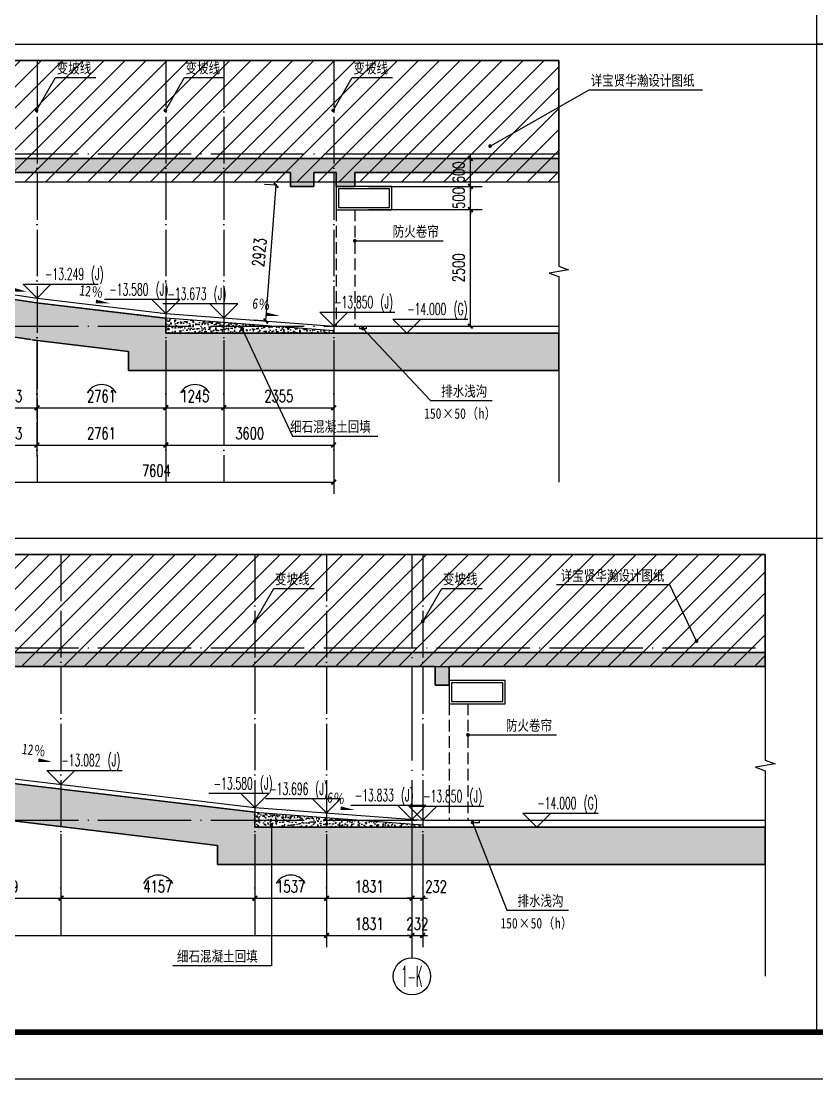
# Model space of a CAD drawing. Header units: millimetres. Extents: x 434053 to 1059003, y -2417481 to 936527.
# Drawn here: x 564586 to 581645, y -2067164 to -2044469 of the extents above; entities that cross this region are included whole.
import ezdxf
from ezdxf.enums import TextEntityAlignment as Align

# ---------------------------------------------------------------- set-up
doc = ezdxf.new("R2010")
doc.units = ezdxf.units.MM
doc.header["$LTSCALE"] = 1000
doc.header["$MEASUREMENT"] = 0
doc.linetypes.add('DASH', pattern=[0.35, 0.25, -0.1])
doc.linetypes.add('DOTE', pattern=[2.42, 2, -0.2, 0.02, -0.2])
doc.layers.get('Defpoints').update_dxf_attribs({"color": 6})
for name, color, linetype in [('A-ANNO-DIMS', 3, 'Continuous'), ('A-ANNO-ELEV', 3, 'Continuous'), ('A-ANNO-LEAD', 3, 'Continuous'), ('A-ANNO-SYMB', 3, 'Continuous'), ('A-ANNO-TTLB', 7, 'Continuous'), ('A-WALL-PATT', 8, 'Continuous'), ('AXIS', 3, 'Continuous'), ('AXIS_TEXT', 7, 'Continuous'), ('DOTE', 16, 'DOTE'), ('PUB_HATCH', 8, 'Continuous'), ('PUB_TEXT', 7, 'Continuous'), ('STAIR', 2, 'Continuous'), ('U_DOTE', 252, 'DOTE'), ('WINDOW', 4, 'Continuous')]:
    doc.layers.add(name, color=color, linetype=linetype)
doc.layers.add('A-ANNO-TEXT', color=7, linetype='Continuous', lineweight=25)
doc.layers.add('A-WALL', color=5, linetype='Continuous', lineweight=35)
doc.styles.add('_TCH_AXIS', font='COMPLEX', dxfattribs={"bigfont": 'GBCBIG'})
doc.styles.add('_TCH_DIM', font='SIMPLEX.shx', dxfattribs={"width": 0.8, "height": 3, "bigfont": 'GBCBIG.shx'})
doc.styles.add('_TCH_DIM_T3', font='SIMPLEX', dxfattribs={"width": 0.705882, "bigfont": 'GBCBIG'})
doc.styles.add('COMPLEX', font='COMPLEX')
doc.styles.add('宋体', font='', dxfattribs={"width": 0.8})
doc.styles.get('宋体').set_extended_font_data('SimSun')
doc.dimstyles.new('_TCH_ARCH&&100', dxfattribs={"dimtxt": 255, "dimasz": 100, "dimexe": 250, "dimexo": 300, "dimgap": 122.5, "dimtad": 1, "dimdec": 0, "dimzin": 0, "dimdsep": 46, "dimtxsty": '_TCH_DIM_T3', "dimblk": 'ARCHTICK', "dimcen": 0.09, "dimclrt": 7, "dimazin": 2, "dimtfac": 1, "dimtdec": 0, "dimtix": 1, "dimtmove": 2, "dimatfit": 3, "dimfxl": 1, "dimtolj": 1, "dimtzin": 0, "dimarcsym": 0})
pattern_1 = [(45, (-1713816.56, -1484594.14), (-224.506403, 224.506403), [])]

# ---------------------------------------------------------------- blocks, each defined once
blk = doc.blocks.new('sgsh')
at = {"layer": 'A-ANNO-TTLB'}
blk.add_lwpolyline([(0, 42050), (0, -10500), (29700, -10500), (29700, 42050)], close=True, dxfattribs=at)
at = {"layer": 'A-ANNO-TTLB', "const_width": 60}
blk.add_lwpolyline([(500, 40800), (500, -10000), (29200, -10000), (29200, 40800)], close=True, dxfattribs=at)
blk = doc.blocks.new('_ArchTick')
at = {"color": 0, "linetype": 'ByBlock', "const_width": 0.4}
blk.add_lwpolyline([(-0.5, -0.5), (0.5, 0.5)], dxfattribs=at)
blk = doc.blocks.new('*D1628')
at = {"layer": 'A-ANNO-DIMS', "color": 0, "lineweight": -2, "transparency": 16777216}
for p, q in [((570064, -2047992), (569801, -2047972)), ((569832, -2050905), (570051, -2047991)), ((569846, -2050906), (569583, -2050887))]:
    blk.add_line(p, q, dxfattribs=at)
at = {"layer": 'Defpoints', "color": 0, "transparency": 16777216}
for p in [(570051, -2047991), (570363, -2048014), (570145, -2050929)]:
    blk.add_point(p, dxfattribs=at)
at = {"layer": 'A-ANNO-DIMS', "color": 0, "lineweight": -2, "transparency": 16777216, "xscale": 100, "yscale": 100, "zscale": 100}
for p, rotation in [((570051, -2047991), 85.71084667118087), ((569832, -2050905), 265.7108466711808)]:
    blk.add_blockref('_ArchTick', p, dxfattribs=dict(at, rotation=rotation))
at = {"layer": 'A-ANNO-DIMS', "color": 7, "transparency": 16777216, "insert": (569692, -2049429), "char_height": 255, "attachment_point": 5, "rotation": 85.7108, "style": '_TCH_DIM_T3'}
blk.add_mtext('\\A1;2923', dxfattribs=at)
blk = doc.blocks.new('*D1631')
at = {"layer": 'A-ANNO-DIMS', "color": 0, "lineweight": -2, "transparency": 16777216}
for p, q in [((572036, -2048514), (574467, -2048514)), ((574217, -2051014), (574217, -2048514)), ((572036, -2051014), (574467, -2051014))]:
    blk.add_line(p, q, dxfattribs=at)
at = {"layer": 'Defpoints', "color": 0, "transparency": 16777216}
for p in [(571736, -2048514), (574217, -2048514), (571736, -2051014)]:
    blk.add_point(p, dxfattribs=at)
at = {"layer": 'A-ANNO-DIMS', "color": 0, "lineweight": -2, "transparency": 16777216, "xscale": 100, "yscale": 100, "zscale": 100}
for p, rotation in [((574217, -2048514), 90), ((574217, -2051014), 270)]:
    blk.add_blockref('_ArchTick', p, dxfattribs=dict(at, rotation=rotation))
at = {"layer": 'A-ANNO-DIMS', "color": 7, "transparency": 16777216, "insert": (573967, -2049764), "char_height": 255, "attachment_point": 5, "rotation": 90, "style": '_TCH_DIM_T3'}
blk.add_mtext('\\A1;2500', dxfattribs=at)
blk = doc.blocks.new('*D1632')
at = {"layer": 'A-ANNO-DIMS', "color": 0, "lineweight": -2, "transparency": 16777216}
for p, q in [((574217, -2048014), (574217, -2047914)), ((572036, -2048014), (574467, -2048014)), ((574217, -2048514), (574217, -2048014)), ((572036, -2048514), (574467, -2048514)), ((574217, -2048514), (574217, -2048614))]:
    blk.add_line(p, q, dxfattribs=at)
at = {"layer": 'Defpoints', "color": 0, "transparency": 16777216}
for p in [(571736, -2048014), (574217, -2048014), (571736, -2048514)]:
    blk.add_point(p, dxfattribs=at)
at = {"layer": 'A-ANNO-DIMS', "color": 0, "lineweight": -2, "transparency": 16777216, "xscale": 100, "yscale": 100, "zscale": 100}
for p, rotation in [((574217, -2048014), 270), ((574217, -2048514), 90)]:
    blk.add_blockref('_ArchTick', p, dxfattribs=dict(at, rotation=rotation))
at = {"layer": 'A-ANNO-DIMS', "color": 7, "transparency": 16777216, "insert": (573967, -2048264), "char_height": 255, "attachment_point": 5, "rotation": 90, "style": '_TCH_DIM_T3'}
blk.add_mtext('\\A1;500', dxfattribs=at)
blk = doc.blocks.new('*D1633')
at = {"layer": 'A-ANNO-DIMS', "color": 0, "lineweight": -2, "transparency": 16777216}
for p, q in [((574217, -2047414), (574217, -2047314)), ((572036, -2047414), (574467, -2047414)), ((574217, -2048014), (574217, -2047414)), ((572036, -2048014), (574467, -2048014)), ((574217, -2048014), (574217, -2048114))]:
    blk.add_line(p, q, dxfattribs=at)
at = {"layer": 'Defpoints', "color": 0, "transparency": 16777216}
for p in [(571736, -2047414), (574217, -2047414), (571736, -2048014)]:
    blk.add_point(p, dxfattribs=at)
at = {"layer": 'A-ANNO-DIMS', "color": 0, "lineweight": -2, "transparency": 16777216, "xscale": 100, "yscale": 100, "zscale": 100}
for p, rotation in [((574217, -2047414), 270), ((574217, -2048014), 90)]:
    blk.add_blockref('_ArchTick', p, dxfattribs=dict(at, rotation=rotation))
at = {"layer": 'A-ANNO-DIMS', "color": 7, "transparency": 16777216, "insert": (573967, -2047714), "char_height": 255, "attachment_point": 5, "rotation": 90, "style": '_TCH_DIM_T3'}
blk.add_mtext('\\A1;600', dxfattribs=at)
blk = doc.blocks.new('*D1638')
at = {"layer": 'A-ANNO-DIMS', "color": 0, "lineweight": -2, "transparency": 16777216}
for p, q in [((554051, -2063392), (554051, -2064339)), ((571133, -2063392), (571133, -2064339)), ((554051, -2064089), (571133, -2064089))]:
    blk.add_line(p, q, dxfattribs=at)
at = {"layer": 'Defpoints', "color": 0, "transparency": 16777216}
for p in [(554051, -2063092), (571133, -2063092), (571133, -2064089)]:
    blk.add_point(p, dxfattribs=at)
at = {"layer": 'A-ANNO-DIMS', "color": 0, "lineweight": -2, "transparency": 16777216, "xscale": 100, "yscale": 100, "zscale": 100, "rotation": 180}
blk.add_blockref('_ArchTick', (554051, -2064089), dxfattribs=at)
at = {"layer": 'A-ANNO-DIMS', "color": 0, "lineweight": -2, "transparency": 16777216, "xscale": 100, "yscale": 100, "zscale": 100}
blk.add_blockref('_ArchTick', (571133, -2064089), dxfattribs=at)
at = {"layer": 'A-ANNO-DIMS', "color": 7, "transparency": 16777216, "insert": (562592, -2063839), "char_height": 255, "attachment_point": 5, "style": '_TCH_DIM_T3'}
blk.add_mtext('\\A1;17082', dxfattribs=at)
blk = doc.blocks.new('*D1639')
at = {"layer": 'A-ANNO-DIMS', "color": 0, "lineweight": -2, "transparency": 16777216}
for p, q in [((571133, -2063392), (571133, -2064339)), ((572964, -2063392), (572964, -2064339)), ((571133, -2064089), (572964, -2064089))]:
    blk.add_line(p, q, dxfattribs=at)
at = {"layer": 'Defpoints', "color": 0, "transparency": 16777216}
for p in [(571133, -2063092), (572964, -2063092), (572964, -2064089)]:
    blk.add_point(p, dxfattribs=at)
at = {"layer": 'A-ANNO-DIMS', "color": 0, "lineweight": -2, "transparency": 16777216, "xscale": 100, "yscale": 100, "zscale": 100, "rotation": 180}
blk.add_blockref('_ArchTick', (571133, -2064089), dxfattribs=at)
at = {"layer": 'A-ANNO-DIMS', "color": 0, "lineweight": -2, "transparency": 16777216, "xscale": 100, "yscale": 100, "zscale": 100}
blk.add_blockref('_ArchTick', (572964, -2064089), dxfattribs=at)
at = {"layer": 'A-ANNO-DIMS', "color": 7, "transparency": 16777216, "insert": (572048, -2063839), "char_height": 255, "attachment_point": 5, "style": '_TCH_DIM_T3'}
blk.add_mtext('\\A1;1831', dxfattribs=at)
blk = doc.blocks.new('*D1640')
at = {"layer": 'A-ANNO-DIMS', "color": 0, "lineweight": -2, "transparency": 16777216}
for p, q in [((572964, -2063392), (572964, -2064339)), ((573196, -2063392), (573196, -2064339)), ((572964, -2064089), (572864, -2064089)), ((572964, -2064089), (573196, -2064089)), ((573196, -2064089), (573296, -2064089))]:
    blk.add_line(p, q, dxfattribs=at)
at = {"layer": 'Defpoints', "color": 0, "transparency": 16777216}
for p in [(572964, -2063092), (573196, -2063092), (573196, -2064089)]:
    blk.add_point(p, dxfattribs=at)
at = {"layer": 'A-ANNO-DIMS', "color": 0, "lineweight": -2, "transparency": 16777216, "xscale": 100, "yscale": 100, "zscale": 100}
blk.add_blockref('_ArchTick', (572964, -2064089), dxfattribs=at)
at = {"layer": 'A-ANNO-DIMS', "color": 0, "lineweight": -2, "transparency": 16777216, "xscale": 100, "yscale": 100, "zscale": 100, "rotation": 180}
blk.add_blockref('_ArchTick', (573196, -2064089), dxfattribs=at)
at = {"layer": 'A-ANNO-DIMS', "color": 7, "transparency": 16777216, "insert": (573080, -2063839), "char_height": 255, "attachment_point": 5, "style": '_TCH_DIM_T3'}
blk.add_mtext('\\A1;232', dxfattribs=at)
blk = doc.blocks.new('*D1652')
at = {"layer": 'A-ANNO-DIMS', "color": 0, "lineweight": -2, "transparency": 16777216}
for p, q in [((562990, -2061914), (562990, -2063539)), ((565439, -2061914), (565439, -2063539)), ((562990, -2063289), (565439, -2063289))]:
    blk.add_line(p, q, dxfattribs=at)
at = {"layer": 'Defpoints', "color": 0, "transparency": 16777216}
for p in [(562990, -2061614), (565439, -2061614), (565439, -2063289)]:
    blk.add_point(p, dxfattribs=at)
at = {"layer": 'A-ANNO-DIMS', "color": 0, "lineweight": -2, "transparency": 16777216, "xscale": 100, "yscale": 100, "zscale": 100, "rotation": 180}
blk.add_blockref('_ArchTick', (562990, -2063289), dxfattribs=at)
at = {"layer": 'A-ANNO-DIMS', "color": 0, "lineweight": -2, "transparency": 16777216, "xscale": 100, "yscale": 100, "zscale": 100}
blk.add_blockref('_ArchTick', (565439, -2063289), dxfattribs=at)
at = {"layer": 'A-ANNO-DIMS', "color": 7, "transparency": 16777216, "insert": (564214, -2063039), "char_height": 255, "attachment_point": 5, "style": '_TCH_DIM_T3'}
blk.add_mtext('\\A1;2449', dxfattribs=at)
blk = doc.blocks.new('*D1653')
at = {"layer": 'A-ANNO-DIMS', "color": 0, "lineweight": -2, "transparency": 16777216}
for p, q in [((565439, -2061914), (565439, -2063539)), ((569596, -2061914), (569596, -2063539)), ((565439, -2063289), (569596, -2063289))]:
    blk.add_line(p, q, dxfattribs=at)
at = {"layer": 'Defpoints', "color": 0, "transparency": 16777216}
for p in [(565439, -2061614), (569596, -2061614), (569596, -2063289)]:
    blk.add_point(p, dxfattribs=at)
at = {"layer": 'A-ANNO-DIMS', "color": 0, "lineweight": -2, "transparency": 16777216, "xscale": 100, "yscale": 100, "zscale": 100, "rotation": 180}
blk.add_blockref('_ArchTick', (565439, -2063289), dxfattribs=at)
at = {"layer": 'A-ANNO-DIMS', "color": 0, "lineweight": -2, "transparency": 16777216, "xscale": 100, "yscale": 100, "zscale": 100}
blk.add_blockref('_ArchTick', (569596, -2063289), dxfattribs=at)
at = {"layer": 'A-ANNO-DIMS', "color": 7, "transparency": 16777216, "insert": (567517, -2063039), "char_height": 255, "attachment_point": 5, "style": '_TCH_DIM_T3'}
blk.add_mtext('\\A1;4157', dxfattribs=at)
blk = doc.blocks.new('*D1654')
at = {"layer": 'A-ANNO-DIMS', "color": 0, "lineweight": -2, "transparency": 16777216}
for p, q in [((569596, -2061914), (569596, -2063539)), ((571133, -2061914), (571133, -2063539)), ((569596, -2063289), (571133, -2063289))]:
    blk.add_line(p, q, dxfattribs=at)
at = {"layer": 'Defpoints', "color": 0, "transparency": 16777216}
for p in [(569596, -2061614), (571133, -2061614), (571133, -2063289)]:
    blk.add_point(p, dxfattribs=at)
at = {"layer": 'A-ANNO-DIMS', "color": 0, "lineweight": -2, "transparency": 16777216, "xscale": 100, "yscale": 100, "zscale": 100, "rotation": 180}
blk.add_blockref('_ArchTick', (569596, -2063289), dxfattribs=at)
at = {"layer": 'A-ANNO-DIMS', "color": 0, "lineweight": -2, "transparency": 16777216, "xscale": 100, "yscale": 100, "zscale": 100}
blk.add_blockref('_ArchTick', (571133, -2063289), dxfattribs=at)
at = {"layer": 'A-ANNO-DIMS', "color": 7, "transparency": 16777216, "insert": (570364, -2063039), "char_height": 255, "attachment_point": 5, "style": '_TCH_DIM_T3'}
blk.add_mtext('\\A1;1537', dxfattribs=at)
blk = doc.blocks.new('*D1655')
at = {"layer": 'A-ANNO-DIMS', "color": 0, "lineweight": -2, "transparency": 16777216}
for p, q in [((571133, -2061914), (571133, -2063539)), ((572964, -2061914), (572964, -2063539)), ((571133, -2063289), (572964, -2063289))]:
    blk.add_line(p, q, dxfattribs=at)
at = {"layer": 'Defpoints', "color": 0, "transparency": 16777216}
for p in [(571133, -2061614), (572964, -2061614), (572964, -2063289)]:
    blk.add_point(p, dxfattribs=at)
at = {"layer": 'A-ANNO-DIMS', "color": 0, "lineweight": -2, "transparency": 16777216, "xscale": 100, "yscale": 100, "zscale": 100, "rotation": 180}
blk.add_blockref('_ArchTick', (571133, -2063289), dxfattribs=at)
at = {"layer": 'A-ANNO-DIMS', "color": 0, "lineweight": -2, "transparency": 16777216, "xscale": 100, "yscale": 100, "zscale": 100}
blk.add_blockref('_ArchTick', (572964, -2063289), dxfattribs=at)
at = {"layer": 'A-ANNO-DIMS', "color": 7, "transparency": 16777216, "insert": (572048, -2063039), "char_height": 255, "attachment_point": 5, "style": '_TCH_DIM_T3'}
blk.add_mtext('\\A1;1831', dxfattribs=at)
blk = doc.blocks.new('*D1656')
at = {"layer": 'A-ANNO-DIMS', "color": 0, "lineweight": -2, "transparency": 16777216}
for p, q in [((572964, -2061914), (572964, -2063539)), ((573196, -2061914), (573196, -2063539)), ((572964, -2063289), (572864, -2063289)), ((572964, -2063289), (573196, -2063289)), ((573196, -2063289), (573296, -2063289))]:
    blk.add_line(p, q, dxfattribs=at)
at = {"layer": 'Defpoints', "color": 0, "transparency": 16777216}
for p in [(572964, -2061614), (573196, -2061614), (573196, -2063289)]:
    blk.add_point(p, dxfattribs=at)
at = {"layer": 'A-ANNO-DIMS', "color": 0, "lineweight": -2, "transparency": 16777216, "xscale": 100, "yscale": 100, "zscale": 100}
blk.add_blockref('_ArchTick', (572964, -2063289), dxfattribs=at)
at = {"layer": 'A-ANNO-DIMS', "color": 0, "lineweight": -2, "transparency": 16777216, "xscale": 100, "yscale": 100, "zscale": 100, "rotation": 180}
blk.add_blockref('_ArchTick', (573196, -2063289), dxfattribs=at)
at = {"layer": 'A-ANNO-DIMS', "color": 7, "transparency": 16777216, "insert": (573481, -2063039), "char_height": 255, "attachment_point": 5, "style": '_TCH_DIM_T3'}
blk.add_mtext('\\A1;232', dxfattribs=at)
blk = doc.blocks.new('*D1694')
at = {"layer": 'A-ANNO-DIMS', "color": 0, "lineweight": -2, "transparency": 16777216}
for p, q in [((563682, -2053064), (563682, -2054614)), ((571286, -2053064), (571286, -2054614)), ((563682, -2054364), (571286, -2054364))]:
    blk.add_line(p, q, dxfattribs=at)
at = {"layer": 'Defpoints', "color": 0, "transparency": 16777216}
for p in [(563682, -2052764), (571286, -2052764), (571286, -2054364)]:
    blk.add_point(p, dxfattribs=at)
at = {"layer": 'A-ANNO-DIMS', "color": 0, "lineweight": -2, "transparency": 16777216, "xscale": 100, "yscale": 100, "zscale": 100, "rotation": 180}
blk.add_blockref('_ArchTick', (563682, -2054364), dxfattribs=at)
at = {"layer": 'A-ANNO-DIMS', "color": 0, "lineweight": -2, "transparency": 16777216, "xscale": 100, "yscale": 100, "zscale": 100}
blk.add_blockref('_ArchTick', (571286, -2054364), dxfattribs=at)
at = {"layer": 'A-ANNO-DIMS', "color": 7, "transparency": 16777216, "insert": (567484, -2054114), "char_height": 255, "attachment_point": 5, "style": '_TCH_DIM_T3'}
blk.add_mtext('\\A1;7604', dxfattribs=at)
blk = doc.blocks.new('*D1699')
at = {"layer": 'A-ANNO-DIMS', "color": 0, "lineweight": -2, "transparency": 16777216}
for p, q in [((563682, -2053064), (563682, -2053814)), ((564925, -2053064), (564925, -2053814)), ((563682, -2053564), (564925, -2053564))]:
    blk.add_line(p, q, dxfattribs=at)
at = {"layer": 'Defpoints', "color": 0, "transparency": 16777216}
for p in [(563682, -2052764), (564925, -2052764), (564925, -2053564)]:
    blk.add_point(p, dxfattribs=at)
at = {"layer": 'A-ANNO-DIMS', "color": 0, "lineweight": -2, "transparency": 16777216, "xscale": 100, "yscale": 100, "zscale": 100, "rotation": 180}
blk.add_blockref('_ArchTick', (563682, -2053564), dxfattribs=at)
at = {"layer": 'A-ANNO-DIMS', "color": 0, "lineweight": -2, "transparency": 16777216, "xscale": 100, "yscale": 100, "zscale": 100}
blk.add_blockref('_ArchTick', (564925, -2053564), dxfattribs=at)
at = {"layer": 'A-ANNO-DIMS', "color": 7, "transparency": 16777216, "insert": (564304, -2053314), "char_height": 255, "attachment_point": 5, "style": '_TCH_DIM_T3'}
blk.add_mtext('\\A1;1243', dxfattribs=at)
blk = doc.blocks.new('*D1700')
at = {"layer": 'A-ANNO-DIMS', "color": 0, "lineweight": -2, "transparency": 16777216}
for p, q in [((564925, -2053064), (564925, -2053814)), ((567686, -2053064), (567686, -2053814)), ((564925, -2053564), (567686, -2053564))]:
    blk.add_line(p, q, dxfattribs=at)
at = {"layer": 'Defpoints', "color": 0, "transparency": 16777216}
for p in [(564925, -2052764), (567686, -2052764), (567686, -2053564)]:
    blk.add_point(p, dxfattribs=at)
at = {"layer": 'A-ANNO-DIMS', "color": 0, "lineweight": -2, "transparency": 16777216, "xscale": 100, "yscale": 100, "zscale": 100, "rotation": 180}
blk.add_blockref('_ArchTick', (564925, -2053564), dxfattribs=at)
at = {"layer": 'A-ANNO-DIMS', "color": 0, "lineweight": -2, "transparency": 16777216, "xscale": 100, "yscale": 100, "zscale": 100}
blk.add_blockref('_ArchTick', (567686, -2053564), dxfattribs=at)
at = {"layer": 'A-ANNO-DIMS', "color": 7, "transparency": 16777216, "insert": (566306, -2053314), "char_height": 255, "attachment_point": 5, "style": '_TCH_DIM_T3'}
blk.add_mtext('\\A1;2761', dxfattribs=at)
blk = doc.blocks.new('*D1701')
at = {"layer": 'A-ANNO-DIMS', "color": 0, "lineweight": -2, "transparency": 16777216}
for p, q in [((567686, -2053064), (567686, -2053814)), ((571286, -2053064), (571286, -2053814)), ((567686, -2053564), (571286, -2053564))]:
    blk.add_line(p, q, dxfattribs=at)
at = {"layer": 'Defpoints', "color": 0, "transparency": 16777216}
for p in [(567686, -2052764), (571286, -2052764), (571286, -2053564)]:
    blk.add_point(p, dxfattribs=at)
at = {"layer": 'A-ANNO-DIMS', "color": 0, "lineweight": -2, "transparency": 16777216, "xscale": 100, "yscale": 100, "zscale": 100, "rotation": 180}
blk.add_blockref('_ArchTick', (567686, -2053564), dxfattribs=at)
at = {"layer": 'A-ANNO-DIMS', "color": 0, "lineweight": -2, "transparency": 16777216, "xscale": 100, "yscale": 100, "zscale": 100}
blk.add_blockref('_ArchTick', (571286, -2053564), dxfattribs=at)
at = {"layer": 'A-ANNO-DIMS', "color": 7, "transparency": 16777216, "insert": (569486, -2053314), "char_height": 255, "attachment_point": 5, "style": '_TCH_DIM_T3'}
blk.add_mtext('\\A1;3600', dxfattribs=at)
blk = doc.blocks.new('*D1706')
at = {"layer": 'A-ANNO-DIMS', "color": 0, "lineweight": -2, "transparency": 16777216}
for p, q in [((563682, -2051314), (563682, -2053014)), ((564925, -2051314), (564925, -2053014)), ((563682, -2052764), (564925, -2052764))]:
    blk.add_line(p, q, dxfattribs=at)
at = {"layer": 'Defpoints', "color": 0, "transparency": 16777216}
for p in [(563682, -2051014), (564925, -2051014), (564925, -2052764)]:
    blk.add_point(p, dxfattribs=at)
at = {"layer": 'A-ANNO-DIMS', "color": 0, "lineweight": -2, "transparency": 16777216, "xscale": 100, "yscale": 100, "zscale": 100, "rotation": 180}
blk.add_blockref('_ArchTick', (563682, -2052764), dxfattribs=at)
at = {"layer": 'A-ANNO-DIMS', "color": 0, "lineweight": -2, "transparency": 16777216, "xscale": 100, "yscale": 100, "zscale": 100}
blk.add_blockref('_ArchTick', (564925, -2052764), dxfattribs=at)
at = {"layer": 'A-ANNO-DIMS', "color": 7, "transparency": 16777216, "insert": (564304, -2052514), "char_height": 255, "attachment_point": 5, "style": '_TCH_DIM_T3'}
blk.add_mtext('\\A1;1243', dxfattribs=at)
blk = doc.blocks.new('*D1707')
at = {"layer": 'A-ANNO-DIMS', "color": 0, "lineweight": -2, "transparency": 16777216}
for p, q in [((564925, -2051314), (564925, -2053014)), ((567686, -2051314), (567686, -2053014)), ((564925, -2052764), (567686, -2052764))]:
    blk.add_line(p, q, dxfattribs=at)
at = {"layer": 'Defpoints', "color": 0, "transparency": 16777216}
for p in [(564925, -2051014), (567686, -2051014), (567686, -2052764)]:
    blk.add_point(p, dxfattribs=at)
at = {"layer": 'A-ANNO-DIMS', "color": 0, "lineweight": -2, "transparency": 16777216, "xscale": 100, "yscale": 100, "zscale": 100, "rotation": 180}
blk.add_blockref('_ArchTick', (564925, -2052764), dxfattribs=at)
at = {"layer": 'A-ANNO-DIMS', "color": 0, "lineweight": -2, "transparency": 16777216, "xscale": 100, "yscale": 100, "zscale": 100}
blk.add_blockref('_ArchTick', (567686, -2052764), dxfattribs=at)
at = {"layer": 'A-ANNO-DIMS', "color": 7, "transparency": 16777216, "insert": (566306, -2052514), "char_height": 255, "attachment_point": 5, "style": '_TCH_DIM_T3'}
blk.add_mtext('\\A1;2761', dxfattribs=at)
blk = doc.blocks.new('*D1708')
at = {"layer": 'A-ANNO-DIMS', "color": 0, "lineweight": -2, "transparency": 16777216}
for p, q in [((567686, -2051314), (567686, -2053014)), ((568931, -2051314), (568931, -2053014)), ((567686, -2052764), (568931, -2052764))]:
    blk.add_line(p, q, dxfattribs=at)
at = {"layer": 'Defpoints', "color": 0, "transparency": 16777216}
for p in [(567686, -2051014), (568931, -2051014), (568931, -2052764)]:
    blk.add_point(p, dxfattribs=at)
at = {"layer": 'A-ANNO-DIMS', "color": 0, "lineweight": -2, "transparency": 16777216, "xscale": 100, "yscale": 100, "zscale": 100, "rotation": 180}
blk.add_blockref('_ArchTick', (567686, -2052764), dxfattribs=at)
at = {"layer": 'A-ANNO-DIMS', "color": 0, "lineweight": -2, "transparency": 16777216, "xscale": 100, "yscale": 100, "zscale": 100}
blk.add_blockref('_ArchTick', (568931, -2052764), dxfattribs=at)
at = {"layer": 'A-ANNO-DIMS', "color": 7, "transparency": 16777216, "insert": (568309, -2052514), "char_height": 255, "attachment_point": 5, "style": '_TCH_DIM_T3'}
blk.add_mtext('\\A1;1245', dxfattribs=at)
blk = doc.blocks.new('*D1709')
at = {"layer": 'A-ANNO-DIMS', "color": 0, "lineweight": -2, "transparency": 16777216}
for p, q in [((568931, -2051314), (568931, -2053014)), ((571286, -2051314), (571286, -2053014)), ((568931, -2052764), (571286, -2052764))]:
    blk.add_line(p, q, dxfattribs=at)
at = {"layer": 'Defpoints', "color": 0, "transparency": 16777216}
for p in [(568931, -2051014), (571286, -2051014), (571286, -2052764)]:
    blk.add_point(p, dxfattribs=at)
at = {"layer": 'A-ANNO-DIMS', "color": 0, "lineweight": -2, "transparency": 16777216, "xscale": 100, "yscale": 100, "zscale": 100, "rotation": 180}
blk.add_blockref('_ArchTick', (568931, -2052764), dxfattribs=at)
at = {"layer": 'A-ANNO-DIMS', "color": 0, "lineweight": -2, "transparency": 16777216, "xscale": 100, "yscale": 100, "zscale": 100}
blk.add_blockref('_ArchTick', (571286, -2052764), dxfattribs=at)
at = {"layer": 'A-ANNO-DIMS', "color": 7, "transparency": 16777216, "insert": (570109, -2052514), "char_height": 255, "attachment_point": 5, "style": '_TCH_DIM_T3'}
blk.add_mtext('\\A1;2355', dxfattribs=at)
blk = doc.blocks.new('_AXISO')
blk.add_circle((0, 0), 0.5)
at = {"layer": 'AXIS_TEXT', "style": 'COMPLEX', "width": 1.041667}
blk.add_attdef('A', text='', height=0.56, dxfattribs=at).set_placement((-0.25, -0.28), (0.25, -0.28), align=Align.FIT)

msp = doc.modelspace()

# ---------------------------------------------------------------- hatches: boundary and pattern name
h = msp.add_hatch()
h.set_pattern_fill('ANSI31', color=8, scale=200)
h.set_pattern_definition(pattern_1)
h.paths.add_polyline_path([(563482.4, -2047914.3), (576113.2, -2047914.3), (576113.2, -2045314.3), (563482.4, -2045314.3)])
h = msp.add_hatch()
h.set_pattern_fill('ANSI31', color=8, scale=200)
h.set_pattern_definition(pattern_1)
h.paths.add_polyline_path([(562989.7, -2058314.3), (580539, -2058314.3), (580539, -2055914.3), (562989.7, -2055914.3)])
at = {"layer": 'A-WALL-PATT'}
for points in [[(563815.7, -2047614.3), (563982.4, -2047714.3), (570363.4, -2047714.3), (570696.7, -2047614.3), (570863.4, -2047414.3), (563982.4, -2047414.3)], [(570696.7, -2047614.3), (570863.4, -2047714.3), (571336.4, -2047714.3), (571603.1, -2047614.3), (571736.4, -2047414.3), (570863.4, -2047414.3)], [(571603.1, -2047614.3), (571736.4, -2047714.3), (576113.2, -2047714.3), (576113.2, -2047414.3), (571736.4, -2047414.3)], [(545973, -2048214.5), (545913.9, -2048476.6), (564793.6, -2051303.3), (564805.2, -2051304.8), (564912, -2050512.1), (546032.4, -2047685.4)], [(570696.7, -2047614.3), (570363.4, -2047714.3), (570363.4, -2048014.3), (570863.4, -2048014.3), (570863.4, -2047714.3)], [(571603.1, -2047614.3), (571336.4, -2047714.3), (571336.4, -2048014.3), (571736.4, -2048014.3), (571736.4, -2047714.3)], [(564805.2, -2051304.8), (564816.7, -2051306.4), (566886.4, -2051554.7), (567686.4, -2050845), (564912, -2050512.1)], [(567686.4, -2050845), (566886.4, -2051554.7), (566886.4, -2051964.3), (567686.4, -2051164.3)], [(567686.4, -2051164.3), (566886.4, -2051964.3), (576113.2, -2051964.3), (576113.2, -2051164.3)], [(563289.7, -2058014.3), (562989.7, -2058314.3), (573464.1, -2058314.3), (573564.1, -2058214.3), (573464.1, -2058014.3)], [(573564.1, -2058214.3), (573764.1, -2058314.3), (580539, -2058314.3), (580539, -2058014.3), (573464.1, -2058014.3)], [(573564.1, -2058214.3), (573464.1, -2058314.3), (573464.1, -2058714.3), (573764.1, -2058714.3), (573764.1, -2058314.3)], [(553979.4, -2060108.3), (553955.4, -2060373.9), (568796.1, -2062154.7), (569596.1, -2061445), (554050.7, -2059579.6)], [(569596.1, -2061445), (568796.1, -2062154.7), (568796.1, -2062564.3), (569596.1, -2061764.3)], [(569596.1, -2061764.3), (568796.1, -2062564.3), (580539, -2062564.3), (580539, -2061764.3)]]:
    msp.add_hatch(color=256, dxfattribs=at).paths.add_polyline_path(points)
at = {"layer": 'PUB_HATCH'}
h = msp.add_hatch(dxfattribs=at)
h.set_pattern_fill('混凝土', color=256, scale=25, style=0)
h.set_pattern_definition([(50, (-1731195.86, -1484491.38), (179.315046, -15.688034), [18.75, -206.25]), (355, (-1731195.86, -1484491.38), (-34.687833, 188.048033), [15, -165]), (100.4514, (-1731180.92, -1484492.69), (144.627345, 172.359886), [15.935047, -175.285528]), (46.1842, (-1731195.86, -1484441.38), (266.810262, -41.379754), [28.125, -309.375]), (96.6356, (-1731173.63, -1484444.83), (233.665676, 243.529468), [23.902572, -262.92825]), (351.1842, (-1731195.86, -1484441.38), (233.665486, 243.52965), [22.5, -247.5]), (21, (-1731170.86, -1484453.88), (149.226763, -100.654723), [18.75, -206.25]), (326, (-1731170.86, -1484453.88), (60.828833, 181.287511), [15, -165]), (71.4514, (-1731158.43, -1484462.27), (210.055657, 80.632624), [15.935047, -175.285528]), (37.5, (-1731195.864, -1484491.38), (3.0399638, 83.2234635), [0, -163, 0, -167.5, 0, -165.625]), (7.5, (-1731195.86, -1484491.38), (65.7673844, 98.602928), [0, -95.5, 0, -159.25, 0, -63.125]), (327.5, (-1731251.614, -1484491.38), (133.455609, -5.638718), [0, -62.5, 0, -195, 0, -258.75]), (317.5, (-1731276.61, -1484491.38), (145.7965423, 25.0262456), [0, -81.25, 0, -129.5, 0, -183.75])])
h.paths.add_polyline_path([(567686.4, -2050844.6), (567686.4, -2051164.3), (571286.4, -2051164.3), (571286.4, -2051114.6)])
h = msp.add_hatch(dxfattribs=at)
h.set_pattern_fill('混凝土', color=256, scale=25, style=0)
h.set_pattern_definition([(50, (-1827894.2, -1524060.95), (179.315046, -15.688034), [18.75, -206.25]), (355, (-1827894.2, -1524060.95), (-34.687833, 188.048033), [15, -165]), (100.4514, (-1827879.26, -1524062.26), (144.627345, 172.359886), [15.935047, -175.285528]), (46.1842, (-1827894.2, -1524010.95), (266.810262, -41.379754), [28.125, -309.375]), (96.6356, (-1827871.97, -1524014.4), (233.665676, 243.529468), [23.902572, -262.92825]), (351.1842, (-1827894.2, -1524010.95), (233.665486, 243.52965), [22.5, -247.5]), (21, (-1827869.2, -1524023.45), (149.226763, -100.654723), [18.75, -206.25]), (326, (-1827869.2, -1524023.45), (60.828833, 181.287511), [15, -165]), (71.4514, (-1827856.77, -1524031.84), (210.055657, 80.632624), [15.935047, -175.285528]), (37.5, (-1827894.205, -1524060.95), (3.0399638, 83.2234635), [0, -163, 0, -167.5, 0, -165.625]), (7.5, (-1827894.205, -1524060.95), (65.7673844, 98.602928), [0, -95.5, 0, -159.25, 0, -63.125]), (327.5, (-1827949.955, -1524060.95), (133.455609, -5.638718), [0, -62.5, 0, -195, 0, -258.75]), (317.5, (-1827974.96, -1524060.95), (145.7965423, 25.0262456), [0, -81.25, 0, -129.5, 0, -183.75])])
h.paths.add_polyline_path([(569596.1, -2061445), (573196.1, -2061715), (573196.1, -2061764.3), (569596.1, -2061764.3)])

# ---------------------------------------------------------------- linework, layer by layer
msp.add_line((581638.8, -2008764.3), (581638.8, -2066164.3))
for points in [[(534088.8, -2044964.3), (629188.8, -2044964.3)], [(534088.8, -2055564.3), (581638.8, -2055564.3)], [(534088.8, -2055564.3), (581638.8, -2055564.3)]]:
    msp.add_lwpolyline(points)
msp.add_lwpolyline([(581638.8, -2055564.3), (598340.5, -2055564.3), (598340.5, -2044964.3), (581638.8, -2044964.3)], close=True)
at = {"color": 8}
for points in [[(563482.4, -2047914.3), (576113.2, -2047914.3), (576113.2, -2045314.3), (563482.4, -2045314.3)], [(562989.7, -2058314.3), (580539, -2058314.3), (580539, -2055914.3), (562989.7, -2055914.3)]]:
    msp.add_lwpolyline(points, close=True, dxfattribs=at)
at = {"layer": 'A-ANNO-DIMS', "color": 7}
for centre in [(566311.3, -2052628.9), (568312.7, -2052628.9), (567521.9, -2063153.9), (570365.5, -2063153.9)]:
    msp.add_arc(centre, 361.9, 30.29926, 149.39741, dxfattribs=at)
at = {"layer": 'A-ANNO-ELEV'}
for p, q in [((564925.4, -2050413), (564625.4, -2050113)), ((564625.4, -2050113), (566235.9, -2050113)), ((564925.4, -2050413), (565225.4, -2050113)), ((567986.4, -2050444.3), (566375.9, -2050444.3)), ((567686.4, -2050744.3), (567386.4, -2050444.3)), ((567686.4, -2050744.3), (567986.4, -2050444.3)), ((569231.4, -2050537.7), (567620.9, -2050537.7)), ((568931.4, -2050837.7), (568631.4, -2050537.7)), ((568931.4, -2050837.7), (569231.4, -2050537.7)), ((571286.4, -2051014.3), (570986.4, -2050714.3)), ((570986.4, -2050714.3), (572596.9, -2050714.3)), ((571286.4, -2051014.3), (571586.4, -2050714.3)), ((572854.4, -2051164.3), (572554.4, -2050864.3)), ((572554.4, -2050864.3), (574164.9, -2050864.3)), ((572854.4, -2051164.3), (573154.4, -2050864.3)), ((565438.7, -2060845.4), (565138.7, -2060545.4)), ((565138.7, -2060545.4), (566749.3, -2060545.4)), ((565438.7, -2060845.4), (565738.7, -2060545.4)), ((569896.1, -2061044.3), (568612.4, -2061044.3)), ((569596.1, -2061344.3), (569296.1, -2061044.3)), ((569596.1, -2061344.3), (569896.1, -2061044.3)), ((571432.7, -2061159.5), (569822.2, -2061159.5)), ((571132.7, -2061459.5), (570832.7, -2061159.5)), ((571132.7, -2061459.5), (571432.7, -2061159.5)), ((573264.1, -2061296.9), (571653.6, -2061296.9)), ((572964.1, -2061596.9), (572664.1, -2061296.9)), ((573196.1, -2061614.3), (572896.1, -2061314.3)), ((572896.1, -2061314.3), (574506.6, -2061314.3)), ((572964.1, -2061596.9), (573264.1, -2061296.9)), ((573196.1, -2061614.3), (573496.1, -2061314.3)), ((575644.4, -2061764.3), (575344.4, -2061464.3)), ((575344.4, -2061464.3), (576954.9, -2061464.3)), ((575644.4, -2061764.3), (575944.4, -2061464.3))]:
    msp.add_line(p, q, dxfattribs=at)
at = {"layer": 'A-ANNO-LEAD'}
for p, q in [((564916.1, -2046384.4), (565323.3, -2045679.1)), ((564916.1, -2046384.4), (565323.3, -2045679.1)), ((565323.3, -2045679.1), (566187.9, -2045679.1)), ((567677.1, -2046384.4), (568084.3, -2045679.1)), ((567677.1, -2046384.4), (568084.3, -2045679.1)), ((568084.3, -2045679.1), (568948.9, -2045679.1)), ((571277.1, -2046384.4), (571684.3, -2045679.1)), ((571277.1, -2046384.4), (571684.3, -2045679.1)), ((571684.3, -2045679.1), (572548.9, -2045679.1)), ((574639.5, -2047149.8), (576765, -2045945.1)), ((574639.5, -2047149.8), (576765, -2045945.1)), ((576765, -2045945.1), (579192.8, -2045945.1)), ((571738.7, -2049184), (572476.6, -2049184)), ((572476.6, -2049184), (573632.5, -2049184)), ((569325.4, -2051073.8), (570403.9, -2053372.9)), ((571911.4, -2051064.3), (573365.5, -2052611.5)), ((573365.5, -2052611.5), (574687.1, -2052611.5)), ((570403.9, -2053372.9), (572233.3, -2053372.9)), ((578492.1, -2056567.6), (576064.3, -2056567.6)), ((579065.3, -2057772.3), (578492.1, -2056567.6)), ((579065.3, -2057772.3), (578492.1, -2056567.6)), ((569596.1, -2057348.6), (570003.3, -2056643.4)), ((569596.1, -2057348.6), (570003.3, -2056643.4)), ((570003.3, -2056643.4), (570867.9, -2056643.4)), ((573196.1, -2057348.6), (573603.3, -2056643.4)), ((573196.1, -2057348.6), (573603.3, -2056643.4)), ((573603.3, -2056643.4), (574467.9, -2056643.4)), ((574166.3, -2059784), (574904.3, -2059784)), ((574904.3, -2059784), (576060.2, -2059784)), ((569949.6, -2061715.6), (569949.6, -2064737.8)), ((574264.1, -2061664.3), (575000.9, -2063548.1)), ((575000.9, -2063548.1), (576322.5, -2063548.1)), ((569949.6, -2064737.8), (567835.3, -2064737.8))]:
    msp.add_line(p, q, dxfattribs=at)
at = {"layer": 'A-ANNO-LEAD', "const_width": 40}
for points in [[(564906.1, -2046401.7, 1), (564926.1, -2046367.1, 1)], [(564906.1, -2046401.7, 1), (564926.1, -2046367.1, 1)], [(567667.1, -2046401.7, 1), (567687.1, -2046367.1, 1)], [(567667.1, -2046401.7, 1), (567687.1, -2046367.1, 1)], [(571267.1, -2046401.7, 1), (571287.1, -2046367.1, 1)], [(571267.1, -2046401.7, 1), (571287.1, -2046367.1, 1)], [(574622.1, -2047159.7, 1), (574656.9, -2047139.9, 1)], [(574622.1, -2047159.7, 1), (574656.9, -2047139.9, 1)], [(571718.7, -2049184, 1), (571758.7, -2049184, 1)], [(569316.9, -2051055.7, 1), (569333.9, -2051091.9, 1)], [(571897.7, -2051049.7, 1), (571925.1, -2051078.9, 1)], [(569586.1, -2057366, 1), (569606.1, -2057331.3, 1)], [(569586.1, -2057366, 1), (569606.1, -2057331.3, 1)], [(573186.1, -2057366, 1), (573206.1, -2057331.3, 1)], [(573186.1, -2057366, 1), (573206.1, -2057331.3, 1)], [(579073.9, -2057790.4, 1), (579056.7, -2057754.3, 1)], [(579073.9, -2057790.4, 1), (579056.7, -2057754.3, 1)], [(574146.3, -2059784, 1), (574186.3, -2059784, 1)], [(569949.6, -2061695.6, 1), (569949.6, -2061735.6, 1)], [(574256.8, -2061645.7, 1), (574271.4, -2061682.9, 1)]]:
    msp.add_lwpolyline(points, format="xyb", close=True, dxfattribs=at)
at = {"layer": 'A-ANNO-SYMB'}
for points in [[(537193.2, -2045314.3), (556540.7, -2045314.3), (556617.2, -2045104.3), (556691.2, -2045524.3), (556765.7, -2045314.3), (576113.2, -2045314.3)], [(576113.2, -2045314.3), (576113.2, -2049726.8), (576323.2, -2049803.2), (575903.2, -2049877.3), (576113.2, -2049951.8), (576113.2, -2054364.3)], [(537193.2, -2055914.3), (558753.6, -2055914.3), (558830, -2055704.3), (558904.1, -2056124.3), (558978.6, -2055914.3), (580539, -2055914.3)], [(580539, -2055914.3), (580539, -2060326.8), (580749, -2060403.2), (580329, -2060477.3), (580539, -2060551.8), (580539, -2064964.3)]]:
    msp.add_lwpolyline(points, dxfattribs=at)
for points in [[(563812.5, -2050139.1, 0, 0, 0), (564713.5, -2050274.3, 0, 80, 0), (564416.8, -2050229.8, 0, 0, 0)], [(565582.7, -2050413, 0, 0, 0), (566486.9, -2050521.5, 0, 80, 0), (566189, -2050485.7, 0, 0, 0)], [(569226.4, -2050685.6, 0, 0, 0), (570130.6, -2050794.1, 0, 80, 0), (569832.7, -2050758.3, 0, 0, 0)], [(564348.6, -2060252.9, 0, 0, 0), (565252.8, -2060361.4, 0, 80, 0), (564954.9, -2060325.6, 0, 0, 0)], [(570830, -2061285.6, 0, 0, 0), (571734.1, -2061394.1, 0, 80, 0), (571436.3, -2061358.3, 0, 0, 0)]]:
    msp.add_lwpolyline(points, format="xyseb", dxfattribs=at)
at = {"layer": 'A-WALL'}
for p, q in [((563982.4, -2047414.3), (570863.4, -2047414.3)), ((570863.4, -2047414.3), (571736.4, -2047414.3)), ((571736.4, -2047414.3), (576113.2, -2047414.3)), ((576113.2, -2047414.3), (576113.2, -2047714.3)), ((546032.4, -2047685.4), (564912, -2050512.1)), ((563982.4, -2047714.3), (570363.4, -2047714.3)), ((570363.4, -2047714.3), (570363.4, -2048014.3)), ((570863.4, -2047714.3), (570863.4, -2048014.3)), ((570863.4, -2047714.3), (571336.4, -2047714.3)), ((571336.4, -2047714.3), (571336.4, -2048014.3)), ((571736.4, -2047714.3), (571736.4, -2048014.3)), ((571736.4, -2047714.3), (576113.2, -2047714.3)), ((570863.4, -2048014.3), (570363.4, -2048014.3)), ((571736.4, -2048014.3), (571336.4, -2048014.3)), ((545913.9, -2048476.6), (564793.6, -2051303.3)), ((564912, -2050512.1), (567686.4, -2050845)), ((567686.4, -2050845), (567686.4, -2051164.3)), ((567686.4, -2051164.3), (576113.2, -2051164.3)), ((576113.2, -2051164.3), (576113.2, -2051964.3)), ((564816.7, -2051306.4), (566886.4, -2051554.7)), ((566886.4, -2051554.7), (566886.4, -2051964.3)), ((566886.4, -2051964.3), (576113.2, -2051964.3)), ((563289.7, -2058014.3), (573464.1, -2058014.3)), ((573464.1, -2058014.3), (580539, -2058014.3)), ((580539, -2058014.3), (580539, -2058314.3)), ((562989.7, -2058314.3), (573464.1, -2058314.3)), ((573464.1, -2058314.3), (573464.1, -2058714.3)), ((573764.1, -2058314.3), (573764.1, -2058714.3)), ((573764.1, -2058314.3), (580539, -2058314.3)), ((573764.1, -2058714.3), (573464.1, -2058714.3)), ((554050.7, -2059579.6), (569596.1, -2061445)), ((553955.4, -2060373.9), (568796.1, -2062154.7)), ((569596.1, -2061445), (569596.1, -2061764.3)), ((569596.1, -2061764.3), (580539, -2061764.3)), ((580539, -2061764.3), (580539, -2062564.3)), ((568796.1, -2062154.7), (568796.1, -2062564.3)), ((568796.1, -2062564.3), (580539, -2062564.3))]:
    msp.add_line(p, q, dxfattribs=at)
at = {"layer": 'AXIS'}
msp.add_line((572964.1, -2062064.3), (572964.1, -2064564.3), dxfattribs=at)
at = {"layer": 'DOTE'}
for p, q in [((537193.2, -2047314.3), (576113.2, -2047314.3)), ((537193.2, -2051014.3), (576113.2, -2051014.3)), ((537193.2, -2057914.3), (580539, -2057914.3)), ((537193.2, -2061614.3), (580539, -2061614.3))]:
    msp.add_line(p, q, dxfattribs=at)
at = {"layer": 'DOTE', "color": 1}
msp.add_line((572964.1, -2055914.3), (572964.1, -2064089.3), dxfattribs=at)
at = {"layer": 'PUB_HATCH'}
for points in [[(567686.4, -2050844.6), (567686.4, -2051164.3), (571286.4, -2051164.3), (571286.4, -2051114.6)], [(569596.1, -2061445), (573196.1, -2061715), (573196.1, -2061764.3), (569596.1, -2061764.3)]]:
    msp.add_lwpolyline(points, close=True, dxfattribs=at)
at = {"layer": 'STAIR'}
for p, q in [((571286.4, -2047314.3), (576113.2, -2047314.3)), ((546032.4, -2047584.3), (564925.4, -2050413)), ((564925.4, -2050413), (567686.4, -2050744.3)), ((564913.5, -2050512.3), (567674.5, -2050843.6)), ((567686.4, -2050744.3), (571286.4, -2051014.3)), ((571286.4, -2051014.3), (576113.2, -2051014.3)), ((554050.7, -2059478.8), (569596.1, -2061344.3)), ((569596.1, -2061344.3), (573196.1, -2061614.3)), ((573196.1, -2061614.3), (580539, -2061614.3))]:
    msp.add_line(p, q, dxfattribs=at)
for points in [[(571336.4, -2048014.3), (571336.4, -2048514.3), (572536.4, -2048514.3), (572536.4, -2048014.3), (572136.4, -2048014.3)], [(571386.4, -2048064.3), (571386.4, -2048464.3), (572486.4, -2048464.3), (572486.4, -2048064.3)], [(573764.1, -2058614.3), (573764.1, -2059114.3), (574964.1, -2059114.3), (574964.1, -2058614.3), (574564.1, -2058614.3)], [(573814.1, -2058664.3), (573814.1, -2059064.3), (574914.1, -2059064.3), (574914.1, -2058664.3)]]:
    msp.add_lwpolyline(points, close=True, dxfattribs=at)
for points in [[(571836.4, -2051014.3), (571836.4, -2051064.3), (571986.4, -2051064.3), (571986.4, -2051014.3)], [(574264.1, -2061614.3), (574264.1, -2061664.3), (574414.1, -2061664.3), (574414.1, -2061614.3)]]:
    msp.add_lwpolyline(points, dxfattribs=at)
at = {"layer": 'U_DOTE', "color": 142, "ltscale": 0.5}
for p, q in [((564925.4, -2045314.3), (564925.4, -2054364.3)), ((567686.4, -2045314.3), (567686.4, -2054364.3)), ((568931.4, -2045314.3), (568931.4, -2054364.3)), ((571286.4, -2045314.3), (571286.4, -2054364.3)), ((565438.7, -2055914.3), (565438.7, -2064089.3)), ((569596.1, -2055914.3), (569596.1, -2064089.3)), ((571132.7, -2055914.3), (571132.7, -2064089.3)), ((573196.1, -2055914.3), (573196.1, -2064089.3))]:
    msp.add_line(p, q, dxfattribs=at)
at = {"layer": 'WINDOW', "linetype": 'DASH'}
for points in [[(571336.4, -2048514.3), (571336.4, -2051014.3)], [(571736.4, -2048514.3), (571736.4, -2051014.3)], [(573764.1, -2059114.3), (573764.1, -2061614.3)], [(574164.1, -2059114.3), (574164.1, -2061614.3)]]:
    msp.add_lwpolyline(points, dxfattribs=at)

# ---------------------------------------------------------------- block references
at = {"xscale": 2, "yscale": 2, "zscale": 2, "rotation": 90}
msp.add_blockref('sgsh', (615688.8, -2067164.3), dxfattribs=at)
at = {"layer": 'AXIS'}
ref = msp.add_blockref('_AXISO', (572964.1, -2064964.3), dxfattribs=dict(at, xscale=800, yscale=800, zscale=800))
ref.add_attrib('A', '1-K', dxfattribs={"layer": 'AXIS_TEXT', "height": 452.55, "style": '_TCH_AXIS', "width": 0.35}).set_placement((572737.8, -2065190.6), (573190.3, -2065190.6), align=Align.FIT)

# ---------------------------------------------------------------- texts
at = {"layer": 'A-ANNO-TEXT', "style": '_TCH_DIM', "width": 0.564706}
for s, p in [('-13.249', (565096.3, -2050023)), ('(J)', (566083.5, -2050023)), ('-13.580', (566475.5, -2050354.3)), ('(J)', (567469.5, -2050354.3)), ('-13.673', (567720.5, -2050447.7)), ('(J)', (568714.5, -2050447.7)), ('-13.850', (571294.6, -2050624.3)), ('(J)', (572288.6, -2050624.3)), ('(G)', (573856.6, -2050774.3)), ('-14.000', (572862.6, -2050774.3)), ('-13.082', (565446.9, -2060455.4)), ('(J)', (566440.9, -2060455.4)), ('-13.580', (568712, -2060954.3)), ('(J)', (569706, -2060954.3)), ('-13.696', (569904.3, -2061069.5)), ('(J)', (570891.5, -2061069.5)), ('(J)', (572730.7, -2061206.9)), ('(J)', (574198.3, -2061224.3)), ('-13.833', (571736.7, -2061206.9)), ('-13.850', (573204.3, -2061224.3)), ('-14.000', (575652.6, -2061374.3)), ('(G)', (576646.6, -2061374.3))]:
    msp.add_text(s, height=255, dxfattribs=at).set_placement(p)
at = {"layer": 'A-ANNO-TEXT', "style": '宋体', "width": 0.8}
for s, height, p in [('12', 226.58, (565824.9, -2050351.4)), ('％', 226.6, (566082.2, -2050382.3)), ('6', 226.6, (569532.9, -2050631.7)), ('％', 226.6, (569661.5, -2050647.1)), ('12', 226.58, (564590.7, -2060191.3)), ('％', 226.6, (564848.1, -2060222.2)), ('6', 226.6, (571136.4, -2061231.7)), ('％', 226.6, (571265.1, -2061247.1))]:
    msp.add_text(s, height=height, rotation=353.15723, dxfattribs=at).set_placement(p)
at = {"layer": 'PUB_TEXT', "style": '宋体', "width": 0.8}
for s, height, p in [('变坡线', 226.58, (565348.6, -2045589.1)), ('变坡线', 226.58, (568109.6, -2045589.1)), ('变坡线', 226.58, (571709.6, -2045589.1)), ('详宝贤华瀚设计图纸', 226.58, (576797, -2045855.1)), ('防火卷帘', 226.58, (572551.2, -2049094)), ('排水浅沟', 226.58, (573590.6, -2052521.5)), ('（', 226.6, (574133.3, -2053001.5)), ('）', 226.6, (574522.2, -2053001.5)), ('150', 226.58, (573226, -2053001.5)), ('×', 226.6, (573614.9, -2053001.5)), ('50', 226.58, (573874.1, -2053001.5)), ('h', 226.6, (574392.6, -2053001.5)), ('细石混凝土回填', 226.58, (570351.9, -2053282.9)), ('变坡线', 226.58, (570028.6, -2056553.4)), ('变坡线', 226.58, (573628.6, -2056553.4)), ('详宝贤华瀚设计图纸', 226.58, (576154.3, -2056477.6)), ('防火卷帘', 226.58, (574978.8, -2059694)), ('排水浅沟', 226.58, (575225.9, -2063458.1)), ('150', 226.58, (574861.4, -2063938.1)), ('×', 226.6, (575250.2, -2063938.1)), ('50', 226.58, (575509.5, -2063938.1)), ('（', 226.6, (575768.7, -2063938.1)), ('h', 226.6, (576027.9, -2063938.1)), ('）', 226.6, (576157.6, -2063938.1)), ('细石混凝土回填', 226.58, (567925.3, -2064647.8))]:
    msp.add_text(s, height=height, dxfattribs=at).set_placement(p)

# ---------------------------------------------------------------- dimensions: what is measured, and where the dimension line sits
at = {"layer": 'A-ANNO-DIMS'}
for p1, p2, distance, picture, middle in [((571736.4, -2048014.3), (571736.4, -2047414.3), -2480.4, '*D1633', (573966.8, -2047714.3)), ((570144.8, -2050928.7), (570363.4, -2048014.3), 313.6, '*D1628', (569692.1, -2049429.3)), ((571736.4, -2048514.3), (571736.4, -2048014.3), -2480.4, '*D1632', (573966.8, -2048264.3)), ((571736.4, -2051014.3), (571736.4, -2048514.3), -2480.4, '*D1631', (573966.8, -2049764.3)), ((563682.4, -2051014.3), (564925.4, -2051014.3), -1750, '*D1706', (564303.9, -2052514.3)), ((564925.4, -2051014.3), (567686.4, -2051014.3), -1750, '*D1707', (566305.9, -2052514.3)), ((567686.4, -2051014.3), (568931.4, -2051014.3), -1750, '*D1708', (568308.9, -2052514.3)), ((568931.4, -2051014.3), (571286.4, -2051014.3), -1750, '*D1709', (570108.9, -2052514.3)), ((563682.4, -2052764.3), (571286.4, -2052764.3), -1600, '*D1694', (567484.4, -2054114.3)), ((563682.4, -2052764.3), (564925.4, -2052764.3), -800, '*D1699', (564303.9, -2053314.3)), ((564925.4, -2052764.3), (567686.4, -2052764.3), -800, '*D1700', (566305.9, -2053314.3)), ((567686.4, -2052764.3), (571286.4, -2052764.3), -800, '*D1701', (569486.4, -2053314.3)), ((562989.7, -2061614.3), (565438.7, -2061614.3), -1675, '*D1652', (564214.2, -2063039.3)), ((565438.7, -2061614.3), (569596.1, -2061614.3), -1675, '*D1653', (567517.4, -2063039.3)), ((569596.1, -2061614.3), (571132.7, -2061614.3), -1675, '*D1654', (570364.4, -2063039.3)), ((571132.7, -2061614.3), (572964.1, -2061614.3), -1675, '*D1655', (572048.4, -2063039.3)), ((554050.7, -2063092.4), (571132.7, -2063092.4), -996.9, '*D1638', (562591.7, -2063839.3)), ((571132.7, -2063092.4), (572964.1, -2063092.4), -996.9, '*D1639', (572048.4, -2063839.3)), ((572964.1, -2063092.4), (573196.1, -2063092.4), -996.9, '*D1640', (573080.1, -2063839.3))]:
    dim = msp.add_aligned_dim(p1=p1, p2=p2, distance=distance, dimstyle='_TCH_ARCH&&100', dxfattribs=at)
    dim.commit()
    dim.dimension.update_dxf_attribs({"geometry": picture, "text_midpoint": middle})
dim = msp.add_linear_dim(base=(573196.1, -2063289.3), p1=(572964.1, -2061614.3), p2=(573196.1, -2061614.3), angle=0, dimstyle='_TCH_ARCH&&100', dxfattribs=at)
dim.commit()
dim.dimension.update_dxf_attribs({"geometry": '*D1656', "text_midpoint": (573481.2, -2063039.3), "dimtype": 129})

doc.saveas('drawing.dxf')
